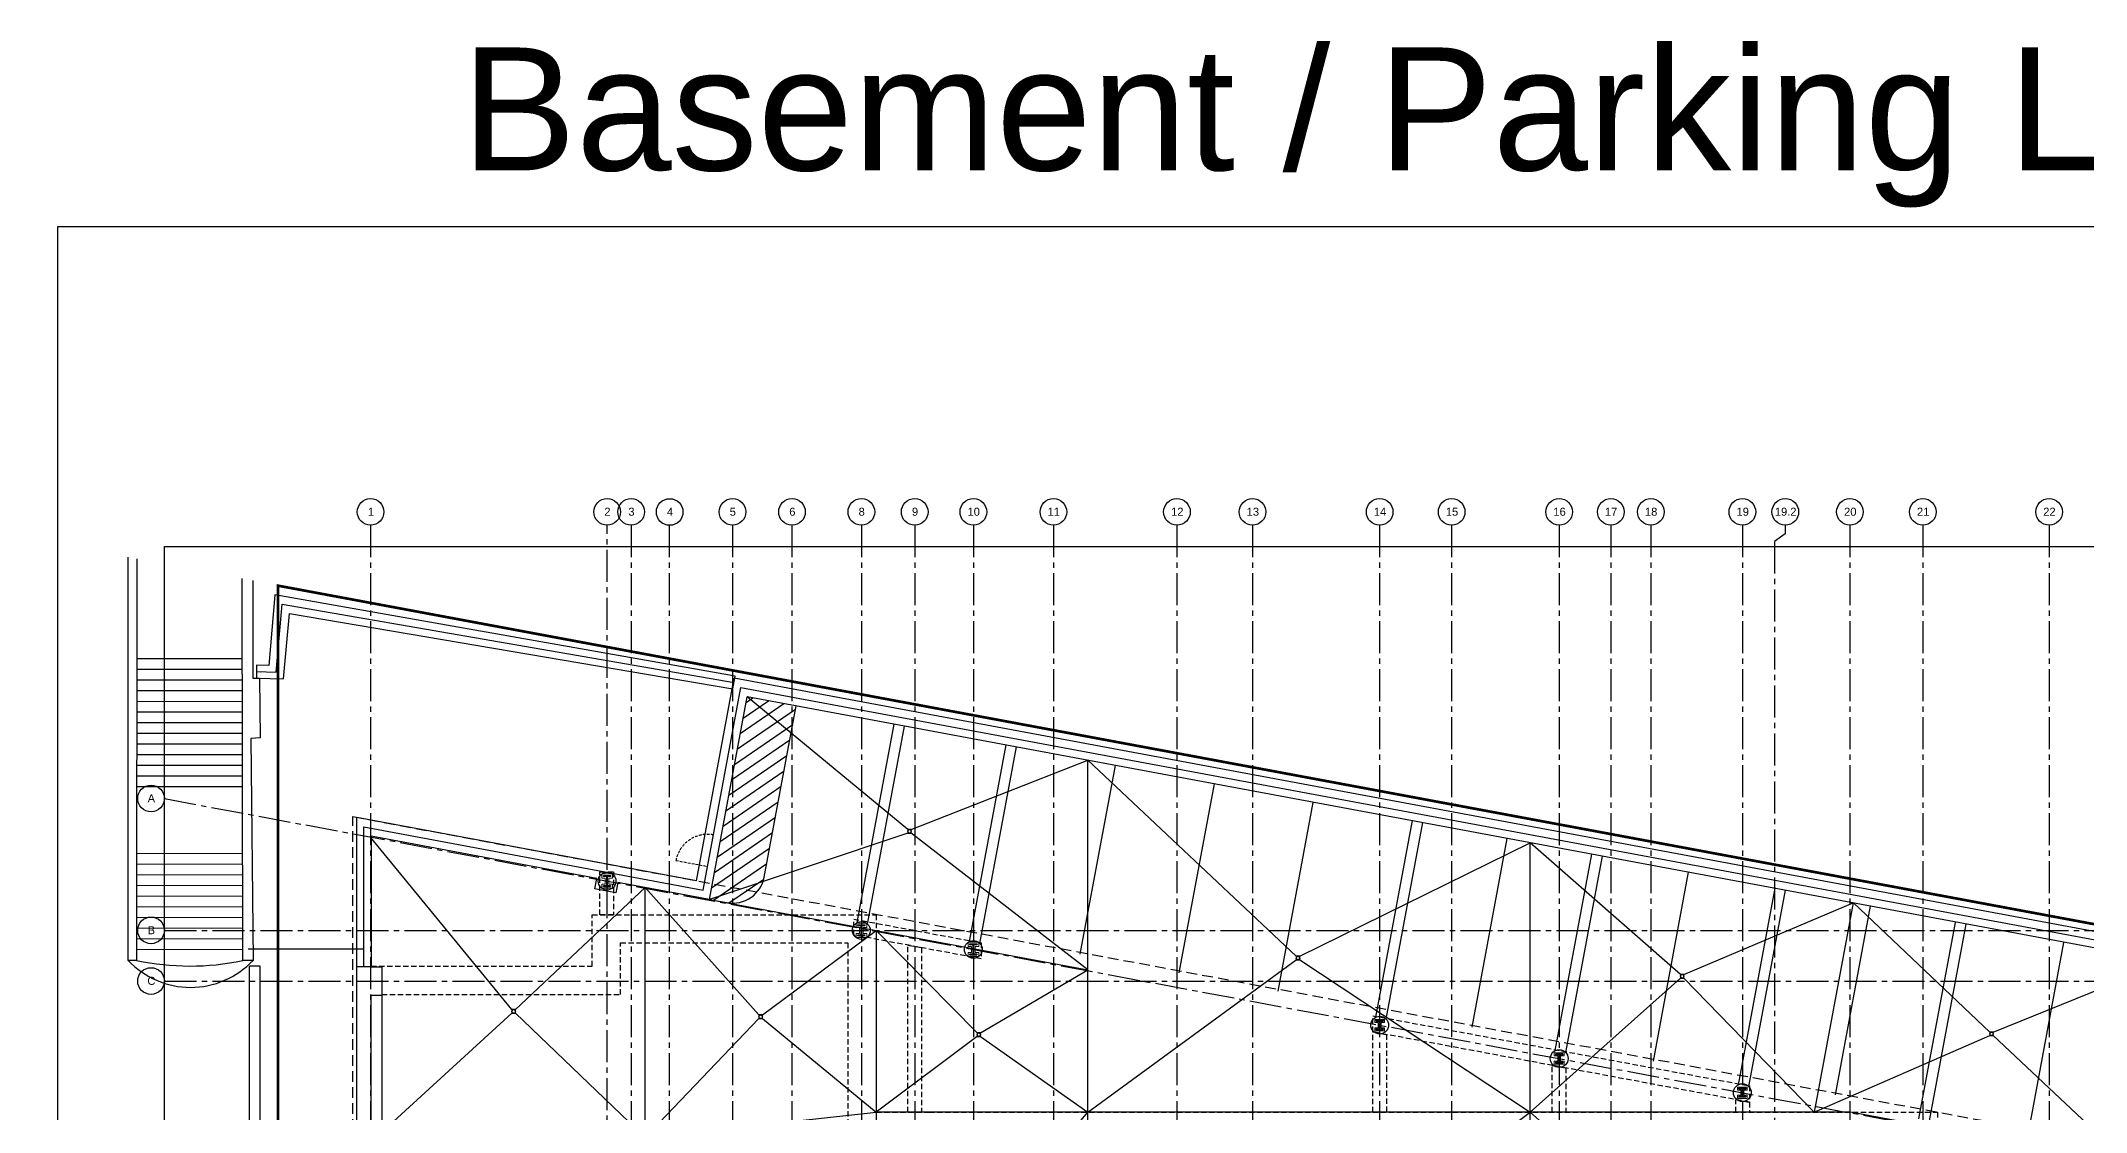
# Model space of a CAD drawing. Header units: inches. Extents: x -19 to 4048, y 0 to 3185.
# Drawn here: x -19 to 2282, y 1980 to 3185 of the extents above; entities that cross this region are included whole.
import ezdxf
from ezdxf.enums import TextEntityAlignment as Align

# ---------------------------------------------------------------- set-up
doc = ezdxf.new("R2010")
doc.units = ezdxf.units.IN
doc.header["$LTSCALE"] = 48
doc.header["$MEASUREMENT"] = 0
for name, pattern in [('CENTER2', [1.125, 0.75, -0.125, 0.125, -0.125]), ('HIDDEN', [0.375, 0.25, -0.125]), ('HIDDEN2', [0.1875, 0.125, -0.0625]), ('PHANTOM2', [1.25, 0.625, -0.125, 0.125, -0.125, 0.125, -0.125])]:
    doc.linetypes.add(name, pattern=pattern)
for name, color, linetype in [('_0_Objects', 8, 'Continuous'), ('A-Flor-Pfix', 8, 'Continuous'), ('A-Flor-Strs', 8, 'Continuous'), ('A-Grid(3-32)', 8, 'CENTER2'), ('A-Roof-Above', 8, 'HIDDEN2'), ('A-Site-Element', 8, 'Continuous'), ('A-Site-low walls', 8, 'Continuous'), ('A-Site-Parking', 8, 'Continuous'), ('A-Site-Pave', 8, 'Continuous'), ('A-Site-Property', 8, 'PHANTOM2'), ('A-Site-Setback', 8, 'HIDDEN'), ('A-Wall-Full', 8, 'Continuous'), ('S-Foundation', 8, 'Continuous'), ('S-Grid-Iden', 8, 'Continuous'), ('S-Site-Curb', 8, 'Continuous'), ('S-Structural Concrete', 8, 'Continuous')]:
    doc.layers.add(name, color=color, linetype=linetype)
doc.layers.add('A-ANNO-NPLT', color=8, linetype='Continuous', plot=False)
for name, color, linetype, lineweight in [('A-Detl-Hatch', 8, 'Continuous', 18), ('S-Detl-Hatch', 8, 'Continuous', 18), ('S-Detl-Wide', 8, 'Continuous', 35)]:
    doc.layers.add(name, color=color, linetype=linetype, lineweight=lineweight)
doc.styles.add('Arial_1', font='arial.ttf', dxfattribs={"height": 0.092206})
doc.styles.get("Standard").update_dxf_attribs({"font": 'arial.ttf'})
doc.linetypes.add('FENCELINE1', pattern='A,0.25,-0.1,[133,ltypeshp.shx,S=0.1,R=0,X=-0.1,Y=0],-0.1,1', length=1.45)
doc.linetypes.add('FENCELINE2', pattern='A,0.25,-0.1,[132,ltypeshp.shx,S=0.1,R=0,X=-0.1,Y=0],-0.1,1', length=1.45)

# ---------------------------------------------------------------- blocks, each defined once
blk = doc.blocks.new('MBTA STAIR')
at = {"layer": 'A-Flor-Strs'}
for p, q in [((9.9, 339.5), (128.5, 339.7)), ((9.9, 327.5), (128.5, 327.7)), ((9.9, 315.5), (128.5, 315.7)), ((10, 303.5), (128.6, 303.7)), ((9.9, 291.4), (128.5, 291.5)), ((10, 279.5), (128.6, 279.7)), ((10, 267.5), (128.6, 267.7)), ((10, 255.5), (128.6, 255.7)), ((10.1, 243.5), (128.6, 243.7)), ((10.1, 231.5), (128.7, 231.7)), ((10.1, 219.5), (128.7, 219.7)), ((10.1, 207.5), (128.7, 207.7)), ((10.1, 195.5), (128.7, 195.7)), ((10.3, 120.3), (128.8, 120.5)), ((10.3, 108.3), (128.9, 108.5)), ((10.3, 96.3), (128.9, 96.5)), ((10.3, 84.3), (128.9, 84.5)), ((10.3, 72.3), (128.9, 72.5)), ((10.3, 60.3), (128.9, 60.5)), ((10.4, 48.3), (129, 48.5)), ((10.4, 36.3), (129, 36.5)), ((10.4, 24.3), (129, 24.5)), ((10.4, 12.3), (129, 12.5))]:
    blk.add_line(p, q, dxfattribs=at)
for centre, radius, start, end in [((70.3, 66.3), 96.6, 223.3069, 316.6811), ((69.8, 284), 290.3, 258.0254, 281.7638)]:
    blk.add_arc(centre, radius, start, end, dxfattribs=at)
at = {"layer": 'A-Site-low walls'}
for points in [[(9.8, 451.8), (9.6, 0), (0, 0), (0, 453.7)], [(140.3, 427.4), (140.3, 317.6), (148, 317.6), (148.4, 250.3), (137.9, 249.8), (140.6, 0), (129, -0.2), (128.4, 429.7)]]:
    blk.add_lwpolyline(points, dxfattribs=at)
blk = doc.blocks.new('GARAGE FLOOR SLOPE')
at = {"layer": 'A-Flor-Pfix'}
for points in [[(956.2, 2297.7), (956.2, 2293.7), (960.2, 2293.7), (960.2, 2297.7)], [(1393.2, 2155.2), (1393.2, 2151.2), (1397.2, 2151.2), (1397.2, 2155.2)], [(1825.3, 2134.7), (1825.3, 2130.7), (1829.3, 2130.7), (1829.3, 2134.7)], [(510.8, 2095.1), (510.8, 2091.1), (514.8, 2091.1), (514.8, 2095.1)], [(788.8, 2089.1), (788.8, 2085.1), (792.8, 2085.1), (792.8, 2089.1)], [(1034.1, 2068.9), (1034.1, 2064.9), (1038.1, 2064.9), (1038.1, 2068.9)], [(2173.3, 2069.9), (2173.3, 2065.9), (2177.3, 2065.9), (2177.3, 2069.9)]]:
    blk.add_lwpolyline(points, close=True, dxfattribs=at)
for centre in [(958.2, 2295.7), (1395.2, 2153.2), (1827.3, 2132.7), (512.8, 2093.1), (790.8, 2087.1), (1036.1, 2066.9), (2175.3, 2067.9)]:
    blk.add_circle(centre, 2, dxfattribs=at)
at = {"layer": 'A-Roof-Above'}
blk.add_line((980.4, 1979.9), (1470.4, 1979.9), dxfattribs=at)
for points in [[(352.5, 2143.9), (601.4, 2143.9), (601.4, 2201.9), (920.6, 2201.9), (920.6, 1979.9), (980.6, 1979.9)], [(364.5, 2112.1), (633.1, 2112.1), (633.1, 2170.1), (888.9, 2170.1), (888.9, 1948.1), (980.6, 1948.1)], [(1470.4, 1979.9), (2114.6, 1979.9), (2114.6, 1827.6)]]:
    blk.add_lwpolyline(points, dxfattribs=at)
at = {"layer": 'A-Site-Pave'}
for p, q in [((956.2, 2297.7), (775.5, 2447.1)), ((960.2, 2297.7), (1158.6, 2375.7)), ((1393.2, 2155.2), (1158.6, 2375.7)), ((1158.6, 1979.9), (1158.6, 2375.7)), ((510.8, 2095.1), (352, 2289.3)), ((956.2, 2293.7), (733.1, 2219.1)), ((1158.6, 2139.8), (960.2, 2293.7)), ((1397.2, 2155.2), (1656.3, 2282.9)), ((1825.3, 2134.7), (1656.3, 2282.9)), ((1656.3, 1979.9), (1656.3, 2282.9)), ((514.8, 2095.1), (661, 2232.6)), ((661, 1951.3), (661, 2232.6)), ((788.8, 2089.1), (661, 2232.6)), ((733.1, 2219.1), (1158.6, 2139.8)), ((1829.3, 2134.7), (2019.7, 2215.2)), ((2019.7, 2215.2), (1975.8, 1979.9)), ((2173.3, 2069.9), (2020.1, 2215.1)), ((792.8, 2089.1), (920.6, 2184.2)), ((920.6, 2184.2), (920.6, 1699.8)), ((1034.1, 2068.9), (920.6, 2184.2)), ((1038.1, 2068.9), (1158.6, 2139.8)), ((1158.6, 1979.9), (1393.2, 2151.2)), ((1397.2, 2151.2), (1656.3, 1979.9)), ((2177.3, 2069.9), (2373.6, 2149.2)), ((1656.3, 1979.9), (1825.3, 2130.7)), ((1829.3, 2130.7), (1975.8, 1979.9)), ((510.8, 2091.1), (364.5, 1957.3)), ((514.8, 2091.1), (661, 1951.3)), ((788.8, 2085.1), (661, 1951.3)), ((792.8, 2085.1), (920.6, 1979.9)), ((1034.1, 2064.9), (920.6, 1979.9)), ((1038.1, 2064.9), (1158.6, 1979.9)), ((1975.8, 1979.9), (2173.3, 2065.9)), ((2177.3, 2065.9), (2331.1, 1921.3)), ((661, 1951.3), (920.6, 1979.9)), ((1038.1, 1836.5), (1158.6, 1979.9)), ((1158.6, 1655.5), (1158.6, 1979.9)), ((1408.7, 1794), (1656.3, 1979.9)), ((1902.4, 1760.6), (1656.3, 1979.9)), ((1656.3, 1562.7), (1656.3, 1979.9))]:
    blk.add_line(p, q, dxfattribs=at)
blk.add_lwpolyline([(3687.5, 1668.5), (2016.7, 1979.9), (920.6, 1979.9)], dxfattribs=at)
blk = doc.blocks.new('Column Bubble')
blk.add_circle((-0.004, -0.002), 0.156)
blk.add_attdef('XX', text='', height=0.0938).set_placement((0, 0), align=Align.MIDDLE_CENTER)
blk = doc.blocks.new('*U9')
at = {"layer": 'A-Detl-Hatch'}
h = blk.add_hatch(dxfattribs=at)
h.set_pattern_fill('ANSI32', color=256, scale=6, style=0)
h.set_pattern_definition([(45, (0, -4.865), (-1.591, 1.591), []), (45, (1.0607, -4.865), (-1.591, 1.591), [])])
edge = h.paths.add_edge_path()
edge.add_line((3.98, -9.73), (3.98, -9.295))
edge.add_line((3.98, -9.295), (0.645, -9.295))
edge.add_arc((0.645, -8.795), 0.5, 180, 270, ccw=False)
edge.add_line((0.145, -8.795), (0.145, -0.935))
edge.add_arc((0.645, -0.935), 0.5, 90, 180, ccw=False)
edge.add_line((0.645, -0.435), (3.98, -0.435))
edge.add_line((3.98, -0.435), (3.98, 0))
edge.add_line((3.98, 0), (-3.98, 0))
edge.add_line((-3.98, 0), (-3.98, -0.435))
edge.add_line((-3.98, -0.435), (-0.645, -0.435))
edge.add_arc((-0.645, -0.935), 0.5, 0, 90, ccw=False)
edge.add_line((-0.145, -0.935), (-0.145, -8.795))
edge.add_arc((-0.645, -8.795), 0.5, -90, 0, ccw=False)
edge.add_line((-0.645, -9.295), (-3.98, -9.295))
edge.add_line((-3.98, -9.295), (-3.98, -9.73))
edge.add_line((-3.98, -9.73), (3.98, -9.73))
at = {"linetype": 'ByBlock'}
blk.add_lwpolyline([(3.98, -9.73), (3.98, -9.295), (0.645, -9.295, -0.41421356), (0.145, -8.795), (0.145, -0.935, -0.41421356), (0.645, -0.435), (3.98, -0.435), (3.98, 0), (-3.98, 0), (-3.98, -0.435), (-0.645, -0.435, -0.41421356), (-0.145, -0.935), (-0.145, -8.795, -0.41421356), (-0.645, -9.295), (-3.98, -9.295), (-3.98, -9.73)], format="xyb", close=True, dxfattribs=at)
blk = doc.blocks.new('W10X33')
at = {"layer": 'S-Detl-Hatch'}
blk.add_lwpolyline([(13773.3, -7309.8), (13773.3, -7306.3), (13769.4, -7306.3), (13769.4, -7300.5), (13773.3, -7300.5), (13773.3, -7297), (13762.3, -7297), (13762.3, -7300.5), (13766.2, -7300.5), (13766.2, -7306.3), (13762.3, -7306.3), (13762.3, -7309.8)], close=True, dxfattribs=at)
at = {"layer": 'S-Detl-Wide'}
blk.add_blockref('*U9', (13767.8, -7298.5), dxfattribs=at)
blk = doc.blocks.new('*U15')
at = {"layer": 'A-Detl-Hatch'}
h = blk.add_hatch(dxfattribs=at)
h.set_pattern_fill('ANSI32', color=256, scale=6, style=0)
h.set_pattern_definition([(45, (0, -5.97), (-1.591, 1.591), []), (45, (1.0607, -5.97), (-1.591, 1.591), [])])
edge = h.paths.add_edge_path()
edge.add_line((4.0025, -11.94), (4.0025, -11.425))
edge.add_line((4.0025, -11.425), (0.7475, -11.425))
edge.add_arc((0.7475, -10.825), 0.6, 180, 270, ccw=False)
edge.add_line((0.1475, -10.825), (0.1475, -1.115))
edge.add_arc((0.7475, -1.115), 0.6, 90, 180, ccw=False)
edge.add_line((0.7475, -0.515), (4.0025, -0.515))
edge.add_line((4.0025, -0.515), (4.0025, 0))
edge.add_line((4.0025, 0), (-4.0025, 0))
edge.add_line((-4.0025, 0), (-4.0025, -0.515))
edge.add_line((-4.0025, -0.515), (-0.7475, -0.515))
edge.add_arc((-0.7475, -1.115), 0.6, 0, 90, ccw=False)
edge.add_line((-0.1475, -1.115), (-0.1475, -10.825))
edge.add_arc((-0.7475, -10.825), 0.6, -90, 0, ccw=False)
edge.add_line((-0.7475, -11.425), (-4.0025, -11.425))
edge.add_line((-4.0025, -11.425), (-4.0025, -11.94))
edge.add_line((-4.0025, -11.94), (4.0025, -11.94))
at = {"linetype": 'ByBlock'}
blk.add_lwpolyline([(4.0025, -11.94), (4.0025, -11.425), (0.7475, -11.425, -0.414213562), (0.1475, -10.825), (0.1475, -1.115, -0.414213562), (0.7475, -0.515), (4.0025, -0.515), (4.0025, 0), (-4.0025, 0), (-4.0025, -0.515), (-0.7475, -0.515, -0.414213562), (-0.1475, -1.115), (-0.1475, -10.825, -0.414213562), (-0.7475, -11.425), (-4.0025, -11.425), (-4.0025, -11.94)], format="xyb", close=True, dxfattribs=at)
blk = doc.blocks.new('W12X40')
at = {"layer": 'S-Detl-Hatch'}
blk.add_lwpolyline([(14080.9, -7310.3), (14080.9, -7305.8), (14077, -7305.8), (14077, -7298.9), (14080.9, -7298.9), (14080.9, -7294.3), (14068.9, -7294.3), (14068.9, -7298.9), (14072.7, -7298.9), (14072.7, -7305.8), (14068.9, -7305.8), (14068.9, -7310.3)], close=True, dxfattribs=at)
at = {"layer": 'S-Detl-Wide'}
blk.add_blockref('*U15', (14074.9, -7296.3), dxfattribs=at)
blk = doc.blocks.new('LOWER LEVEL - STRUCTURAL GRID')
at = {"layer": 'A-Grid(3-32)'}
for p, q in [((-3663.5, -7402), (-3663.5, -9409.8)), ((-3397.5, -9409.8), (-3397.5, -7402)), ((-3370.5, -7402), (-3370.5, -9409.8)), ((-3327.5, -7402), (-3327.5, -9409.8)), ((-3256.5, -7402), (-3256.5, -9409.8)), ((-3189.5, -7402), (-3189.5, -9409.8)), ((-3111.5, -7402), (-3111.5, -9409.8)), ((-3051.5, -7402), (-3051.5, -9409.8)), ((-2985.5, -7402), (-2985.5, -9409.8)), ((-2895.5, -7402), (-2895.5, -9409.8)), ((-2756.5, -7402), (-2756.5, -9409.8)), ((-2671.5, -7402), (-2671.5, -9409.8)), ((-2528.5, -7402), (-2528.5, -9409.8)), ((-2447.5, -7402), (-2447.5, -9409.8)), ((-2326.5, -7402), (-2326.5, -9409.8)), ((-2268.5, -7402), (-2268.5, -9409.8)), ((-2223.5, -7402), (-2223.5, -9409.8)), ((-2120.5, -7402), (-2120.5, -9409.8)), ((-1999.5, -7402), (-1999.5, -9409.8)), ((-1917.5, -7402), (-1917.5, -9409.8)), ((-1775.5, -7402), (-1775.5, -9409.8)), ((-2084.5, -7420.4), (-2084.5, -9391.4)), ((-3895.5, -7709.5), (-160.2, -8405.7)), ((-3895.5, -7857.8), (-146.8, -7857.8)), ((-3895.5, -7914.8), (-146.8, -7914.8))]:
    blk.add_line(p, q, dxfattribs=at)
blk.add_lwpolyline([(-2072.2, -7402), (-2072.2, -7411.5), (-2084.5, -7420.4)], dxfattribs=at)
at = {"layer": 'S-Structural Concrete'}
for centre in [(-3397.5, -7802.3), (-3111.5, -7857.8), (-2985.5, -7879.1), (-2528.5, -7964.3), (-2326.5, -8001.9), (-2120.5, -8040.3)]:
    blk.add_circle(centre, 10, dxfattribs=at)
for name, p in [('W12X40', (-17472.4, -500)), ('W12X40', (-17186.4, -555.4)), ('W12X40', (-17060.4, -576.8)), ('W10X33', (-16296.3, -660.9)), ('W10X33', (-16094.3, -698.5)), ('W10X33', (-15888.3, -736.9))]:
    blk.add_blockref(name, p)
at = {"layer": 'S-Grid-Iden', "xscale": 96, "yscale": 96, "zscale": 96}
for p, values in [((-3663.1, -7386.8), {'XX': '1'}), ((-3397.1, -7386.8), {'XX': '2'}), ((-3370.1, -7386.8), {'XX': '3'}), ((-3326.7, -7386.9), {'XX': '4'}), ((-3256.1, -7386.8), {'XX': '5'}), ((-3189.1, -7386.8), {'XX': '6'}), ((-3111.1, -7386.8), {'XX': '8'}), ((-3051.1, -7386.8), {'XX': '9'}), ((-2985.1, -7386.8), {'XX': '10'}), ((-2895.1, -7386.8), {'XX': '11'}), ((-2756.1, -7386.8), {'XX': '12'}), ((-2671.1, -7386.8), {'XX': '13'}), ((-2528.1, -7386.8), {'XX': '14'}), ((-2447.1, -7386.8), {'XX': '15'}), ((-2326.1, -7386.8), {'XX': '16'}), ((-2268.1, -7386.8), {'XX': '17'}), ((-2223.1, -7386.8), {'XX': '18'}), ((-2120.1, -7386.8), {'XX': '19'}), ((-2071.8, -7386.8), {'XX': '19.2'}), ((-1999.1, -7386.8), {'XX': '20'}), ((-1917.1, -7386.8), {'XX': '21'}), ((-1775.1, -7386.8), {'XX': '22'}), ((-3910.1, -7709.2), {'XX': 'A'}), ((-3910.1, -7857.5), {'XX': 'B'}), ((-3910.1, -7914.5), {'XX': 'C'})]:
    blk.add_blockref('Column Bubble', p, dxfattribs=at).add_auto_attribs(values)
blk = doc.blocks.new('Davis park ex stairs')
at = {"layer": 'A-Flor-Strs'}
for p, q in [((369.7, -139), (251.7, -139.2)), ((369.7, -152.3), (251.7, -152.5)), ((369.7, -165.5), (251.7, -165.7)), ((369.7, -178.7), (251.7, -178.9)), ((369.8, -191.9), (251.7, -192.1)), ((369.8, -205.1), (251.8, -205.3)), ((369.9, -250.6), (251.8, -250.8)), ((369.9, -262.9), (251.9, -263.1)), ((369.9, -274.9), (251.9, -275.1)), ((369.9, -286.9), (251.9, -287.1)), ((369.9, -298.9), (251.9, -299.1)), ((370, -310.9), (251.9, -311.1))]:
    blk.add_line(p, q, dxfattribs=at)
at = {"layer": 'A-Site-low walls'}
for p, q in [((378.7, 209.1), (378.7, 968.1)), ((390.7, 968.1), (378.7, 968.1)), ((390.7, 221.1), (390.7, 968.1)), ((499.4, 209.1), (378.7, 209.1)), ((499.4, 221.1), (390.7, 221.1)), ((231.4, -139.2), (231.4, -51.4)), ((237.3, -139.2), (237.9, -51.4)), ((231, -347.5), (230.7, -139.2)), ((251.7, -139.2), (230.7, -139.2)), ((252, -347.2), (251.7, -138.9)), ((370, -346.9), (369.7, -139)), ((390.7, -139), (369.7, -139)), ((391, -346.8), (390.7, -139)), ((144.1, -348.6), (252, -347.2)), ((370, -346.9), (391, -346.8))]:
    blk.add_line(p, q, dxfattribs=at)
blk = doc.blocks.new('LOWER LEVEL - CORE & SHELL')
at = {"layer": 'A-Wall-Full'}
for p, q in [((-3296.8, -7801.9), (-3254.4, -7574)), ((-491.5, -8088.9), (-3254.4, -7574)), ((-3282.4, -7822.9), (-3240, -7595)), ((-494.8, -8106.6), (-3240, -7595)), ((-3296.8, -7801.9), (-3679, -7730.6)), ((-3663, -7751.9), (-3663, -7898.8)), ((-3663, -7898.8), (-3651, -7898.8)), ((-3651, -7898.8), (-3651, -7930.8)), ((-3651, -7930.8), (-3663, -7930.8))]:
    blk.add_line(p, q, dxfattribs=at)
blk.add_lwpolyline([(-3282.4, -7822.9), (-3385.5, -7803.7), (-3387.7, -7815.4), (-3411.3, -7811), (-3409.1, -7799.3), (-3663, -7751.9)], dxfattribs=at)
at = {"layer": 'S-Foundation'}
for p, q in [((-3679, -8866.8), (-3679, -7730.6)), ((-3663, -7898.8), (-3679, -7898.8)), ((-3663, -8120.8), (-3663, -7930.8))]:
    blk.add_line(p, q, dxfattribs=at)
at = {"layer": 'S-Site-Curb'}
blk.add_line((-3651, -7930.8), (-3651, -8120.8), dxfattribs=at)
at = {"layer": 'S-Foundation'}
blk.add_blockref('Davis park ex stairs', (-4178.4, -8865.9), dxfattribs=at)

msp = doc.modelspace()

# ---------------------------------------------------------------- hatches: boundary and pattern name
at = {"layer": 'A-Site-Parking'}
h = msp.add_hatch(dxfattribs=at)
h.set_pattern_fill('ANSI31', color=256, scale=100, style=0)
h.set_pattern_definition([(214.44167, (3579.662, 1423.916), (7.069586, -10.30878), [])])
h.paths.add_polyline_path([(759, 2232.6), (786.7, 2227.4, 0.131652), (794.8, 2244.3), (830.7, 2436.8), (775.5, 2447.1), (759, 2358.3)])
h.paths.add_polyline_path([(736.4, 2236.8), (759, 2232.6), (759, 2358.3)])
h.paths.add_polyline_path([(759, 2214.9, 0.221962), (786.7, 2227.4), (759, 2232.6)])
h.paths.add_polyline_path([(733.1, 2219.1), (752.8, 2215.5, 0.043405), (759, 2214.9), (759, 2232.6), (736.4, 2236.8)])

# ---------------------------------------------------------------- linework, layer by layer
at = {"layer": 'A-ANNO-NPLT'}
for points in [[(0, 0), (0, 2976), (4048, 2976), (4048, 0)], [(120, 360), (120, 2616), (3928, 2616), (3928, 360)]]:
    msp.add_lwpolyline(points, close=True, dxfattribs=at)
at = {"layer": 'A-Roof-Above'}
for points in [[(609.9, 2250.3), (625.1, 2250.3), (625.1, 2201.9), (609.9, 2201.9)], [(895.4, 2179), (895.4, 2197), (1038.8, 2170.3), (1038.8, 2152.3)], [(956.4, 2167.7), (971.6, 2164.8), (971.6, 1979.9), (956.4, 1979.9)], [(1479.4, 2070), (1479.4, 2088.3), (1902.9, 2009.4), (1902.9, 1991.1)], [(1479.4, 2070), (1494.6, 2067.2), (1494.6, 1979.9), (1479.4, 1979.9)], [(1681, 2032.4), (1696.3, 2029.6), (1696.3, 1979.9), (1681.1, 1979.9)], [(1887.7, 1993.9), (1902.9, 1991.1), (1902.9, 1979.9), (1887.7, 1979.9)]]:
    msp.add_lwpolyline(points, close=True, dxfattribs=at)
at = {"layer": 'A-Site-Element', "linetype": 'FENCELINE1', "ltscale": 0.5}
for points in [[(223.6, 2475.3), (245.8, 2474.7), (252.5, 2551.3), (760.8, 2463.2)], [(344.5, 2163.3), (214.3, 2163.3)]]:
    msp.add_lwpolyline(points, dxfattribs=at)
at = {"layer": 'A-Site-Element', "linetype": 'FENCELINE2'}
msp.add_lwpolyline([(344.5, 2144.1), (344.5, 2300.7), (725.9, 2229.6), (768.3, 2457.6), (3513.5, 1945.9)], dxfattribs=at)
at = {"layer": 'A-Site-Element', "linetype": 'HIDDEN2', "ltscale": 0.5}
msp.add_lwpolyline([(737.5, 2291.7, 0.414214), (695.5, 2262.9), (730.9, 2256.3)], format="xyb", dxfattribs=at)
at = {"layer": 'A-Site-low walls'}
msp.add_lwpolyline([(223.7, 2468.1), (254.1, 2467.4), (260.6, 2540.7), (759.4, 2455.9), (762.1, 2470.4), (244.4, 2561.8), (237.4, 2482.1), (223.6, 2482.5), (223.7, 2468.1)], dxfattribs=at)
at = {"layer": 'A-Site-Parking'}
for p, q in [((794.8, 2244.3), (830.7, 2436.8)), ((899.2, 2193), (940.8, 2416.3)), ((911.1, 2191.3), (952.6, 2414.1)), ((1025.6, 2171.9), (1066.8, 2392.9)), ((1037.4, 2169.7), (1078.6, 2390.7)), ((1150.3, 2157.5), (1189.8, 2369.8)), ((1261.6, 2136.7), (1301.1, 2349.1)), ((1372.9, 2116), (1412.4, 2328.3)), ((1482.6, 2086.7), (1523.8, 2307.7)), ((1494.4, 2084.5), (1535.6, 2305.5)), ((1591.1, 2075.3), (1630.6, 2287.7)), ((1684.6, 2049.1), (1725.8, 2270.1)), ((1696.4, 2046.9), (1737.6, 2267.9)), ((1795.1, 2037.3), (1834.6, 2249.6)), ((1890.6, 2010.7), (1931.8, 2231.7)), ((733.1, 2219.1), (752.8, 2215.5)), ((1902.4, 2008.5), (1943.6, 2229.5)), ((1999.6, 1999.2), (2039.2, 2211.5)), ((2093.6, 1972.2), (2134.8, 2193.3)), ((2105.4, 1970), (2146.6, 2191.1)), ((2217.2, 1958.6), (2256.7, 2170.5))]:
    msp.add_line(p, q, dxfattribs=at)
msp.add_arc((759.4, 2250.9), 36, 259.4417, 349.4417, dxfattribs=at)
at = {"layer": 'A-Site-Property', "const_width": 3}
msp.add_lwpolyline([(860, 809.3, 0.000391), (716, 809.1, 0.00127), (248, 807.2), (248, 1672), (248, 2572), (3651.8, 1937.6, 0.002707), (3800, 1910.8), (3800, 809.3), (860, 809.3)], format="xyb", dxfattribs=at)
at = {"layer": 'A-Site-Setback'}
msp.add_lwpolyline([(332, 2312.2), (3607.8, 1701.6, 0.002374), (3740, 1677.6), (3740, 869.3), (800, 869.3, 0.00067), (715.9, 869.1, 0.001041), (332, 867.7), (332, 1672), (332, 2312.2)], format="xyb", dxfattribs=at)

# ---------------------------------------------------------------- block references
at = {"layer": '_0_Objects'}
for name, p in [('LOWER LEVEL - STRUCTURAL GRID', (4015.5, 10042)), ('GARAGE FLOOR SLOPE', (0, 0))]:
    msp.add_blockref(name, p, dxfattribs=at)
at = {"layer": '_0_Objects', "transparency": 33554687}
msp.add_blockref('MBTA STAIR', (79.2, 2150.5), dxfattribs=at)
at = {"layer": '_0_Objects', "linetype": 'HIDDEN'}
msp.add_blockref('LOWER LEVEL - CORE & SHELL', (4015.5, 10042), dxfattribs=at)

# ---------------------------------------------------------------- texts
at = {"layer": 'A-ANNO-NPLT', "insert": (2022.1, 3087.4), "char_height": 138.301, "width": 3995.905, "attachment_point": 5, "style": 'Arial_1'}
msp.add_mtext('Basement / Parking Level Floor Plan', dxfattribs=at)

doc.saveas('drawing.dxf')
